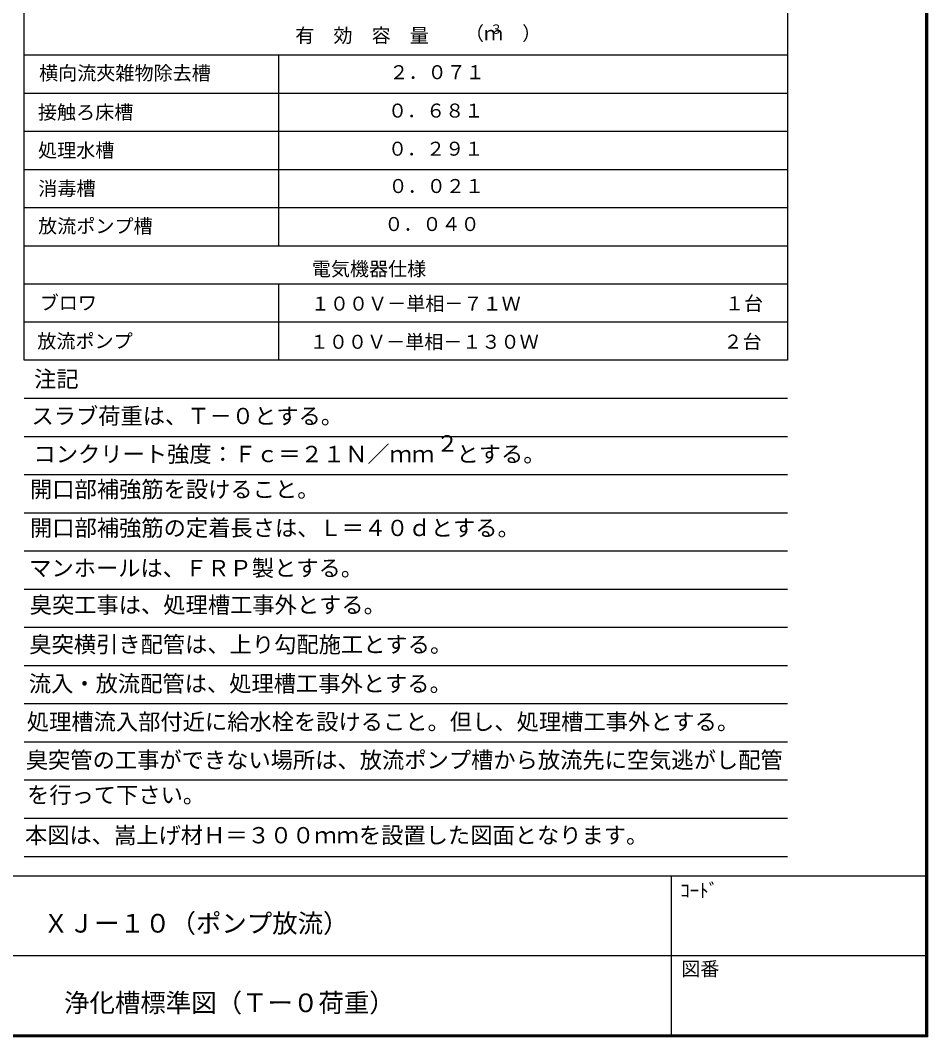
# Model space of a CAD drawing. Units: millimetres, scale not verified. Extents: x -9894 to 7424, y -6315 to 5763.
# Drawn here: x 3145 to 7424, y -5822 to -1031 of the extents above; entities that cross this region are included whole.
import ezdxf
from ezdxf.enums import TextEntityAlignment as Align

# ---------------------------------------------------------------- set-up
doc = ezdxf.new("R2010")
doc.units = ezdxf.units.MM
doc.header["$LTSCALE"] = 30
doc.layers.add('0-2_SEISAKU', color=3, linetype='Continuous', lineweight=25)
doc.layers.add('0-7_07', color=7, linetype='Continuous', lineweight=25)
doc.styles.add('MS Gothic', font='')
doc.styles.get('MS Gothic').set_extended_font_data('MS Gothic')

msp = doc.modelspace()

# ---------------------------------------------------------------- linework, layer by layer
at = {"layer": '0-2_SEISAKU'}
for p, q in [((6762.85, 1326.56), (6762.85, -2633.44)), ((3162.84, -1193.44), (6762.84, -1193.44)), ((4362.84, -1193.44), (4362.84, -2093.44)), ((3162.84, -1373.44), (6762.84, -1373.44)), ((3162.84, -1553.44), (6762.84, -1553.44)), ((3162.84, -1733.44), (6762.84, -1733.44)), ((3162.84, -1913.44), (6762.84, -1913.44)), ((3162.83, -2093.44), (6762.83, -2093.44)), ((3162.85, -2273.44), (6762.85, -2273.44)), ((4362.85, -2273.44), (4362.85, -2633.44)), ((6762.85, -2453.44), (3162.85, -2453.44)), ((6762.85, -2813.45), (3162.85, -2813.45)), ((6762.85, -2993.45), (3162.85, -2993.45)), ((6762.85, -3173.45), (3162.85, -3173.45)), ((6762.85, -3353.45), (3162.85, -3353.45)), ((6762.85, -3533.45), (3162.85, -3533.45)), ((6762.85, -3713.45), (3162.85, -3713.45)), ((6762.85, -3893.45), (3162.85, -3893.45)), ((6762.85, -4073.46), (3162.85, -4073.46)), ((6762.85, -4253.46), (3162.85, -4253.46)), ((6762.85, -4433.46), (3162.85, -4433.46)), ((6762.85, -4613.46), (3162.85, -4613.46)), ((6762.85, -4793.46), (3162.85, -4793.46)), ((6762.85, -4973.46), (3162.85, -4973.46))]:
    msp.add_line(p, q, dxfattribs=at)
msp.add_lwpolyline([(6762.85, -2633.44), (3162.85, -2633.44), (3162.85, 1326.56)], dxfattribs=at)
at = {"layer": '0-7_07'}
for p, q in [((7415.91, -5813.56), (7415.91, 5754.45)), ((7416.51, -5814.16), (7416.51, 5755.05)), ((7417.11, -5814.76), (7417.11, 5755.65)), ((7417.71, -5815.36), (7417.71, 5756.25)), ((7418.31, -5815.96), (7418.31, 5756.85)), ((7418.91, -5816.56), (7418.91, 5757.45)), ((7419.51, -5817.16), (7419.51, 5758.05)), ((7420.11, -5817.76), (7420.11, 5758.65)), ((7420.71, -5818.36), (7420.71, 5759.25)), ((7421.31, -5818.96), (7421.31, 5759.85)), ((7421.91, -5819.56), (7421.91, 5760.45)), ((7422.51, -5820.16), (7422.51, 5761.05)), ((7423.11, -5820.76), (7423.11, 5761.65)), ((7423.71, -5821.36), (7423.71, 5762.25)), ((7424.31, -5821.96), (7424.31, 5762.85)), ((-8754.09, -5063.56), (7415.91, -5063.56)), ((6215.91, -5813.55), (6215.91, -5063.55)), ((-744.09, -5438.55), (7415.91, -5438.55)), ((7424.31, -5821.96), (-8762.49, -5821.96)), ((7423.71, -5821.36), (-8761.89, -5821.36)), ((7423.11, -5820.76), (-8761.29, -5820.76)), ((7422.51, -5820.16), (-8760.69, -5820.16)), ((7421.91, -5819.56), (-8760.09, -5819.56)), ((7421.31, -5818.96), (-8759.49, -5818.96)), ((7420.71, -5818.36), (-8758.89, -5818.36)), ((7420.11, -5817.76), (-8758.29, -5817.76)), ((7419.51, -5817.16), (-8757.69, -5817.16)), ((7418.91, -5816.56), (-8757.09, -5816.56)), ((7418.31, -5815.96), (-8756.49, -5815.96)), ((7417.71, -5815.36), (-8755.89, -5815.36)), ((7417.11, -5814.76), (-8755.29, -5814.76)), ((7416.51, -5814.16), (-8754.69, -5814.16)), ((-8754.09, -5813.56), (7415.91, -5813.56))]:
    msp.add_line(p, q, dxfattribs=at)

# ---------------------------------------------------------------- texts
at = {"layer": '0-2_SEISAKU', "color": 4, "style": 'MS Gothic'}
for s, height, p in [('（ｍ\u3000）', 65.98, (5241.67, -1144.89)), ('３', 43.99, (5359.18, -1107.39)), ('有\u3000効\u3000容\u3000量', 65.98, (4441.52, -1155.01)), ('横向流夾雑物除去槽', 65.98, (3233.2, -1332.06)), ('２．０７１', 65.98, (4885.72, -1328.01)), ('接触ろ床槽', 65.98, (3227.71, -1516.72)), ('０．６８１', 65.98, (4878.76, -1509.08)), ('処理水槽', 65.98, (3228.22, -1696.36)), ('０．２９１', 65.98, (4878.76, -1688.73)), ('消毒槽', 65.98, (3229.61, -1876.36)), ('０．０２１', 65.98, (4881.53, -1864.67)), ('放流ポンプ槽', 65.98, (3228.53, -2053.27)), ('\u3000０．０４０', 65.98, (4771.4, -2043.85)), ('電気機器仕様', 65.98, (4519.22, -2255.19)), ('ブロワ', 65.98, (3236.02, -2415.18)), ('１００Ｖ－単相－７１Ｗ', 65.98, (4514.7, -2419.01)), ('１台', 65.98, (6468, -2417.97)), ('放流ポンプ', 65.98, (3224.75, -2595.91)), ('１００Ｖ－単相－１３０Ｗ', 65.98, (4509.83, -2599.01)), ('２台', 65.98, (6461.39, -2597.97)), ('注記', 76.98, (3209.46, -2783.15)), ('スラブ荷重は、Ｔ－０とする。', 76.98, (3197.14, -2957.53)), ('２', 76.98, (5106.49, -3086.83)), ('コンクリート強度：Ｆｃ＝２１Ｎ／ｍｍ\u3000とする。', 76.98, (3206.84, -3136.88)), ('開口部補強筋を設けること。', 76.98, (3190.45, -3303.18)), ('開口部補強筋の定着長さは、Ｌ＝４０ｄとする。', 76.98, (3190.45, -3485.21)), ('マンホールは、ＦＲＰ製とする。', 76.98, (3186.39, -3674.42)), ('臭突工事は、処理槽工事外とする。', 76.98, (3188.96, -3848.25)), ('臭突横引き配管は、上り勾配施工とする。', 76.98, (3186.86, -4034.51)), ('流入・放流配管は、処理槽工事外とする。', 76.98, (3184.83, -4219.1)), ('処理槽流入部付近に給水栓を設けること。但し、処理槽工事外とする。', 76.98, (3175.32, -4399.1)), ('臭突管の工事ができない場所は、放流ポンプ槽から放流先に空気逃がし配管', 76.98, (3170.48, -4579.37)), ('を行って下さい。', 76.98, (3176.32, -4744.15)), ('本図は、嵩上げ材Ｈ＝３００ｍｍを設置した図面となります。', 76.98, (3166.57, -4933.88))]:
    msp.add_text(s, height=height, dxfattribs=at).set_placement(p, align=Align.BOTTOM_LEFT)
at = {"layer": '0-7_07', "style": 'MS Gothic'}
for s, height, p in [('ｺｰﾄﾞ', 65.98, (6256.67, -5185.85)), ('ＸＪー１０（ポンプ放流）', 87.98, (3252.72, -5357.77)), ('図番', 65.98, (6261.65, -5555.19)), ('浄化槽標準図（Ｔー０荷重）', 87.98, (3350.67, -5732.77))]:
    msp.add_text(s, height=height, dxfattribs=at).set_placement(p, align=Align.BOTTOM_LEFT)

doc.saveas('drawing.dxf')
